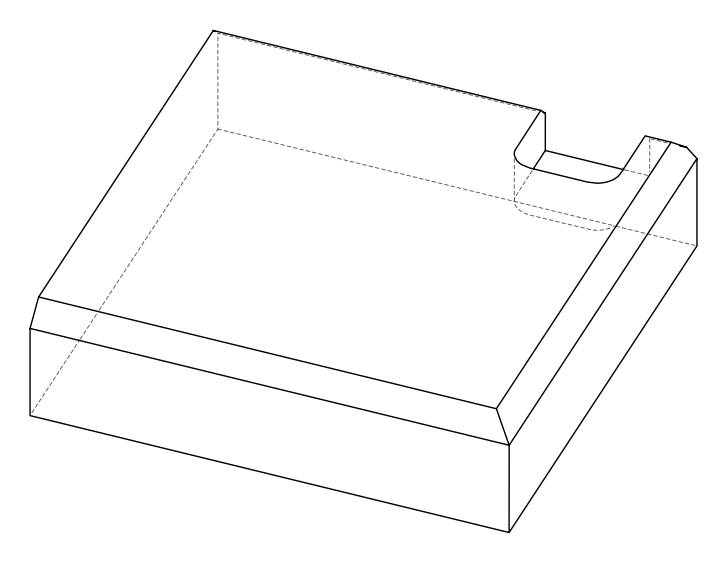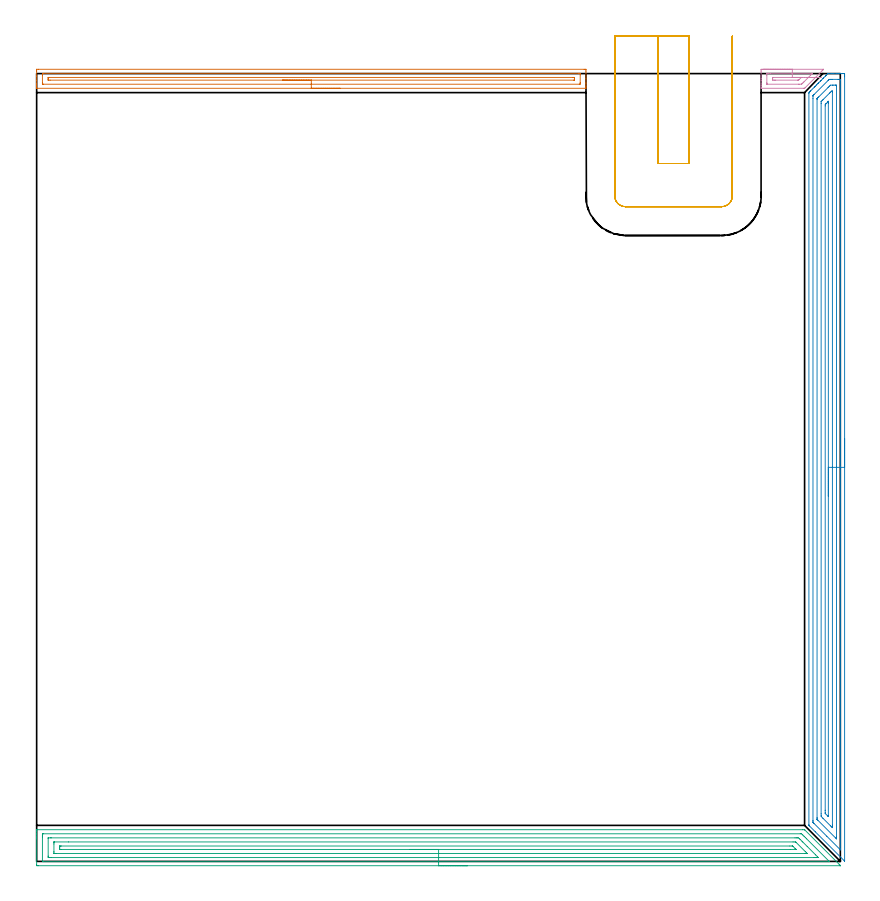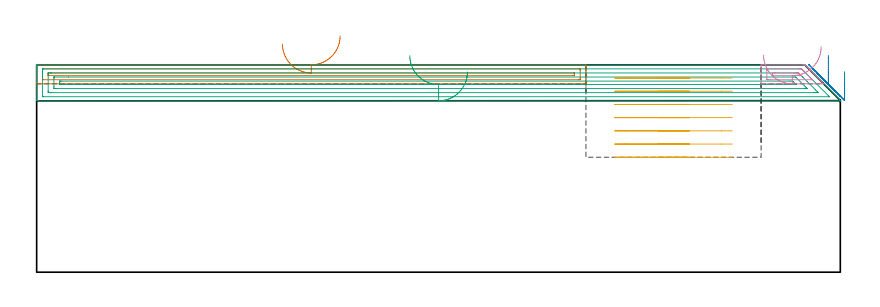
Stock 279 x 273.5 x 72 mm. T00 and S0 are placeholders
(PLAN: 5 operations, 1 tool changes, 31.8 min)
(1 AREA_MILL | FG_CHAMFER_SURFACE | UGT0205_001 | 4.75 min | 4247 mm3)
(2 AREA_MILL_1 | FG_CHAMFER_SURFACE_1 | UGT0205_001 | 10.84 min | 21031 mm3)
(3 AREA_MILL_2 | FG_CHAMFER_SURFACE_2 | UGT0205_001 | 11.15 min | 21154 mm3)
(4 AREA_MILL_3 | FG_CHAMFER_SURFACE_3 | UGT0205_001 | 0.62 min | 464 mm3)
(5 MILL_SLOT | SLOT_PARTIAL_RECTANGULAR | UGT0201_094 | Follow Part, ap 5, ae 75% | 4.48 min | 106918 mm3)
(TOOL UGT0205_001 | Chamfer Mill 20 x 3 x 45 deg. | D20 FL50 Z2)
(TOOL UGT0201_094 | End mill 20 mm | D20 FL38 Z4)
(OP 1 AREA_MILL)
G17 G21 G94 G90
T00 M6
G54
G17 G0 G90 X105.35 Y268.4 S1061 M3
G43 Z82. H0
G94 G1 X105.312 Z81.128 F250.
X105.198 Z80.263
X105.009 Z79.412
X104.747 Z78.58
X104.413 Z77.774
X104.01 Z77.
X103.541 Z76.264
X103.01 Z75.572
X102.421 Z74.929
X101.778 Z74.34
X101.086 Z73.808
X100.35 Z73.34
X99.576 Z72.937
X98.77 Z72.603
X97.938 Z72.341
X97.086 Z72.152
X96.222 Z72.038
X95.35 Z72.
X0.175
X0.01 Y268.403 Z71.988
X0.007 Y268.465 Z71.926
X0. Y268.887 Z71.513
Y269.211 Z71.188
Y269.913 Z70.482
Y271.157 Z69.24
Y272.593 Z67.802
X0.001 Y274.38 Z66.016
X0.004 Y274.995 Z65.402
X0.006 Y274.996 Z65.401
X0.622 Y275. Z65.4
X190.078
X190.694 Y274.996 Z65.401
X190.696 Y274.995 Z65.402
X190.7 Y274.38 Z66.016
Y271.7 Z68.695
Y270.264 Z70.132
Y269.913 Z70.482
Y269.211 Z71.188
Y268.886 Z71.513
X190.693 Y268.465 Z71.926
X190.69 Y268.403 Z71.988
X190.524 Y268.4 Z72.
X95.35
Y269.814 Z70.586
X2.41
X2.311 Y269.815 Z70.585
X2.113 Y269.82 Z70.58
X2.009 Y269.825 Z70.575
X2.005 Y269.855 Z70.545
X2.002 Y269.913 Z70.487
X2. Y270.323 Z70.077
X2.001 Y273.002 Z67.398
X2.01 Y273.487 Z66.913
X2.023 Y273.579 Z66.821
X2.212 Y273.584 Z66.816
X2.311 Y273.585 Z66.815
X188.29 Y273.586 Z66.814
X188.389 Y273.585 Z66.815
X188.586 Y273.58 Z66.82
X188.691 Y273.575 Z66.825
X188.695 Y273.545 Z66.855
X188.698 Y273.487 Z66.913
X188.7 Y273.077 Z67.323
X188.699 Y270.398 Z70.002
X188.69 Y269.913 Z70.487
X188.677 Y269.821 Z70.579
X188.488 Y269.816 Z70.584
X188.389 Y269.815 Z70.585
X95.35 Y269.814 Z70.586
Y271.228 Z69.172
X4.668 Y271.229 Z69.171
X4.197 Y271.23 Z69.17
X4.04 Y271.232 Z69.168
X4.016 Y271.235 Z69.165
X4.01 Y271.237 Z69.163
X4.007 Y271.267 Z69.133
X4.002 Y271.372 Z69.028
X4. Y271.503 Z68.897
Y271.7 Z68.7
Y271.896 Z68.504
X4.005 Y272.094 Z68.306
X4.01 Y272.149 Z68.251
X4.014 Y272.166 Z68.234
X4.022 Y272.167 Z68.233
X4.079 Y272.17 Z68.23
X4.197 Y272.171 Z68.229
X186.032
X186.503 Y272.17 Z68.23
X186.66 Y272.168 Z68.232
X186.684 Y272.165 Z68.235
X186.69 Y272.163 Z68.237
X186.693 Y272.133 Z68.267
X186.698 Y272.028 Z68.372
X186.7 Y271.897 Z68.503
Y271.7 Z68.7
X186.699 Y271.504 Z68.896
X186.695 Y271.306 Z69.094
X186.69 Y271.251 Z69.149
X186.686 Y271.234 Z69.166
X186.678 Y271.233 Z69.167
X186.621 Y271.23 Z69.17
X186.503 Y271.229 Z69.171
X95.35 Y271.228 Z69.172
X94.478 Z69.21
X93.613 Z69.323
X92.762 Z69.512
X91.93 Z69.775
X91.124 Z70.108
X90.35 Z70.511
X89.614 Z70.98
X88.922 Z71.511
X88.279 Z72.1
X87.69 Z72.744
X87.158 Z73.436
X86.69 Z74.172
X86.287 Z74.945
X85.953 Z75.751
X85.691 Z76.583
X85.502 Z77.435
X85.388 Z78.3
X85.35 Z79.172
G0 Z82.
M5
M2
(OP 2 AREA_MILL_1)
G17 G21 G94 G90
T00 M6
G54
G17 G0 G90 X280.5 Y146.8 S1061 M3
G43 Z82. H0
Z69.6
G94 G1 Y146.762 Z68.728 F250.
Y146.648 Z67.863
Y146.459 Z67.012
Y146.197 Z66.18
Y145.863 Z65.374
Y145.46 Z64.6
Y144.992 Z63.864
Y144.46 Z63.172
Y143.871 Z62.529
Y143.228 Z61.94
Y142.536 Z61.408
Y141.8 Z60.94
Y141.026 Z60.537
Y140.22 Z60.203
Y139.388 Z59.941
Y138.537 Z59.752
Y137.672 Z59.638
Y136.8 Z59.6
Y0.247
X280.497 Y0.114 Z59.601
X280.477 Y0.131 Z59.622
X280.341 Y0.259 Z59.757
X270.329 Y10.27 Z69.769
X268.292 Y12.307 Z71.806
X268.114 Y12.491 Z71.981
X268.104 Y12.504 Z71.99
X268.1 Y12.752 Z72.
Y266.648
X268.104 Y266.906 Z71.989
X268.294 Y267.094 Z71.805
X268.363 Y267.164 Z71.735
X268.565 Y267.365 Z71.533
X268.739 Y267.54 Z71.358
X270.035 Y268.837 Z70.061
X270.138 Y268.938 Z69.962
X270.228 Y269.028 Z69.872
X270.329 Y269.131 Z69.767
X270.77 Y269.571 Z69.329
X271.212 Y270.013 Z68.884
X271.4 Y270.2 Z68.699
X271.474 Y270.274 Z68.626
X272.094 Y270.896 Z68.002
X272.328 Y271.127 Z67.772
X272.976 Y271.778 Z67.12
X273.181 Y271.981 Z66.919
X273.859 Y272.66 Z66.238
X274.035 Y272.834 Z66.065
X274.095 Y272.895 Z66.005
X274.691 Y273.49 Z65.407
X274.704 Y273.499 Z65.394
X274.741 Z65.358
X274.861 Y273.5 Z65.239
X275.878 Z64.222
X276.506 Z63.59
X277.703 Z62.395
X278.271 Z61.824
X278.869 Z61.226
X279.153 Z60.942
X279.751 Z60.344
X280.036 Y273.497 Z60.06
X280.491 Y273.491 Z59.605
X280.494 Y273.359 Z59.603
X280.499 Y272.895 Z59.601
X280.5 Y272.425 Z59.6
Y136.8
X279.086 Z61.014
X279.085 Y4.344 Z61.015
X279.084 Y4.275 Z61.016
X279.078 Y3.983 Z61.022
X278.985 Y4.073 Z61.115
X278.777 Y4.275 Z61.323
X274.313 Y8.737 Z65.787
X269.851 Y13.199 Z70.249
X269.689 Y13.363 Z70.411
X269.561 Y13.497 Z70.539
X269.523 Y13.539 Z70.577
X269.52 Y13.561 Z70.58
X269.518 Y13.611 Z70.582
X269.514 Y14.023 Z70.586
Y14.092
Y264.795
X269.516 Y265.686 Z70.584
X269.517 Y265.756 Z70.583
X269.521 Y265.853 Z70.579
X269.596 Y265.935 Z70.504
X269.717 Y266.063 Z70.383
X269.871 Y266.219 Z70.229
X274.76 Y271.11 Z65.34
X275.053 Y271.394 Z65.047
X275.135 Y271.473 Z64.965
X275.247 Y271.491 Z64.853
X275.624 Y271.496 Z64.476
X276.121 Y271.5 Z63.979
X278.271 Y271.499 Z61.829
X278.77 Y271.497 Z61.33
X278.981 Y271.49 Z61.119
X279.079 Y271.482 Z61.021
X279.085 Y271.179 Z61.015
Y271.11
X279.086 Y136.8 Z61.014
X277.672 Z62.428
X277.671 Y8.451 Z62.429
X277.668 Y7.845 Z62.432
Y7.844
X277.659 Y7.845 Z62.441
X277.388 Y8.112 Z62.712
X271.212 Y14.288 Z68.888
X271.04 Y14.463 Z69.06
X270.956 Y14.552 Z69.144
X270.937 Y14.574 Z69.163
X270.934 Y14.616 Z69.166
X270.932 Y14.698 Z69.168
X270.929 Y14.984 Z69.171
Y15.27
Y264.56
X270.931 Y264.712 Z69.169
X270.933 Y264.787 Z69.167
X270.935 Y264.82 Z69.165
X270.969 Y264.863 Z69.131
X271.089 Y264.987 Z69.011
X271.212 Y265.112 Z68.888
X271.531 Y265.432 Z68.569
X274.741 Y268.642 Z65.359
X275.081 Y268.981 Z65.019
X275.428 Y269.325 Z64.672
X275.531 Y269.419 Z64.569
X275.624 Y269.49 Z64.476
X276.334 Y269.499 Z63.766
X276.506 Z63.594
X277.216 Y269.5 Z62.884
X277.388 Y269.497 Z62.712
X277.561 Y269.492 Z62.539
X277.665 Y269.487 Z62.435
X277.668 Y269.42 Z62.432
X277.669 Y269.325 Z62.431
X277.671 Y269.039 Z62.429
X277.672 Y136.8 Z62.428
X276.257 Z63.843
Y12.558
X276.256 Y12.307 Z63.844
X276.253 Y11.813 Z63.847
X276.251 Y11.712 Z63.849
X276.059 Y11.898 Z64.041
X275.642 Y12.307 Z64.458
X272.965 Y14.984 Z67.135
X272.35 Y15.618 Z67.75
X272.347 Y15.876 Z67.753
X272.343 Y16.517 Z67.757
Y263.078
X272.347 Y263.715 Z67.753
X272.349 Y263.778 Z67.751
X272.381 Y263.82 Z67.719
X272.522 Y263.971 Z67.578
X272.749 Y264.2 Z67.351
X272.976 Y264.428 Z67.124
X275.197 Y266.648 Z64.903
X275.412 Y266.862 Z64.688
X275.624 Y267.072 Z64.476
X275.861 Y267.3 Z64.239
X276.066 Y267.49 Z64.034
X276.25 Y267.477 Z63.85
X276.253 Y267.298 Z63.847
X276.257 Y266.9 Z63.843
Y136.8
X274.843 Z65.257
Y15.774
X274.84 Y15.67 Z65.26
X274.837 Y15.603 Z65.263
X274.834 Y15.576 Z65.266
X274.816 Y15.591 Z65.284
X274.741 Y15.66 Z65.359
X274.522 Y15.876 Z65.578
X273.859 Y16.542 Z66.241
X273.805 Y16.601 Z66.295
X273.779 Y16.631 Z66.321
X273.764 Y16.669 Z66.336
X273.76 Y16.769 Z66.34
X273.758 Y16.87 Z66.342
X273.757 Y17.661 Z66.343
Y17.764
Y262.289
X273.764 Y262.732 Z66.336
X273.79 Y262.779 Z66.31
X273.859 Y262.855 Z66.241
X273.968 Y262.968 Z66.132
X274.077 Y263.078 Z66.023
X274.741 Y263.743 Z65.359
X274.788 Y263.79 Z65.312
X274.818 Y263.817 Z65.282
X274.834 Y263.83 Z65.266
X274.835 Z65.265
X274.837 Y263.799 Z65.263
X274.842 Y263.387 Z65.258
X274.843 Y263.181 Z65.257
Y263.078
Y136.8
Y135.928 Z65.295
Y135.064 Z65.409
Y134.212 Z65.598
Y133.38 Z65.86
Y132.574 Z66.194
Y131.8 Z66.597
Y131.064 Z67.065
Y130.372 Z67.596
Y129.729 Z68.186
Y129.14 Z68.829
Y128.609 Z69.521
Y128.14 Z70.257
Y127.737 Z71.031
Y127.403 Z71.837
Y127.141 Z72.669
Y126.952 Z73.52
Y126.838 Z74.385
Y126.8 Z75.257
G0 Z82.
M5
M2
(OP 3 AREA_MILL_2)
G17 G21 G94 G90
T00 M6
G54
G17 G0 G90 X149.547 Y-1.5 S1061 M3
G43 Z82. H0
Z69.5
G94 G1 X149.509 Z68.629 F250.
X149.395 Z67.764
X149.206 Z66.912
X148.944 Z66.08
X148.61 Z65.274
X148.207 Z64.5
X147.738 Z63.764
X147.207 Z63.072
X146.618 Z62.429
X145.975 Z61.84
X145.283 Z61.309
X144.547 Z60.84
X143.773 Z60.437
X142.967 Z60.103
X142.135 Z59.841
X141.283 Z59.652
X140.418 Z59.538
X139.547 Z59.5
X0.619
X0.226 Y-1.497 Z59.502
X0.01 Y-1.492 Z59.506
X0. Y-1.273 Z59.724
Y7.847 Z68.841
Y8.39 Z69.387
Y8.732 Z69.728
Y9.275 Z70.271
Y9.617 Z70.612
Y10.299 Z71.299
Y10.615 Z71.615
X0.007 Y10.979 Z71.97
X0.009 Y10.997 Z71.988
X0.172 Y11. Z72.
X265.967
X266.605 Y10.998 Z71.986
X266.652 Y10.949 Z71.948
X266.657 Y10.944 Z71.943
X278.602 Y-1.001 Z59.995
X278.958 Y-1.36 Z59.639
X279.07 Y-1.474 Z59.524
X279.076 Y-1.492 Z59.505
X279.07 Y-1.496 Z59.502
X279.061 Y-1.498 Z59.5
X278.956 Y-1.499
X278.791 Y-1.5
X139.547
Y-0.086 Z60.914
X2.406 Y-0.085 Z60.915
X2.374
X2.01 Y-0.071 Z60.929
X2.007 Y0.04 Z61.04
X2.001 Y0.284 Z61.284
X2. Y8.249 Z69.249
Y8.732 Z69.732
X2.002 Y9.132 Z70.132
X2.01 Y9.535 Z70.535
X2.011 Y9.58 Z70.58
X2.03 Y9.581 Z70.581
X2.083 Y9.584 Z70.584
X2.19 Y9.585 Z70.585
X2.406 Y9.586 Z70.586
X265.105 Y9.585 Z70.585
X265.53 Y9.579 Z70.579
X265.967 Y9.172 Z70.172
X266.416 Y8.732 Z69.732
X266.86 Y8.29 Z69.29
X267.304 Y7.847 Z68.847
X274.901 Y0.248 Z61.248
X275.111 Y0.032 Z61.032
X275.193 Y-0.055 Z60.945
X275.213 Y-0.079 Z60.921
X275.182 Y-0.081 Z60.919
X275.089 Y-0.083 Z60.917
X274.901 Y-0.085 Z60.915
X274.869
X139.547 Y-0.086 Z60.914
Y1.329 Z62.329
X5.086
X4.52
X4.193 Y1.333 Z62.333
X4.084 Y1.335 Z62.335
X4.01 Y1.341 Z62.341
X4.006 Y1.462 Z62.462
X4.002 Y1.653 Z62.653
X4. Y1.844 Z62.844
X4.001 Y8.037 Z69.037
X4.004 Y8.101 Z69.101
X4.01 Y8.151 Z69.151
X4.016 Y8.165 Z69.165
X4.03 Y8.166 Z69.166
X4.193 Y8.169 Z69.169
X4.759 Y8.171 Z69.171
X5.086 Y8.172 Z69.172
X263.286 Y8.171 Z69.171
X263.853 Y8.17 Z69.17
X264.18 Y8.168 Z69.168
X264.502 Y8.165 Z69.165
X264.842 Y7.847 Z68.847
X265.073 Y7.625 Z68.625
X265.739 Y6.962 Z67.962
X265.967 Y6.734 Z67.734
X267.508 Y5.192 Z66.192
X270.434 Y2.267 Z63.267
X271.044 Y1.653 Z62.653
X271.327 Y1.365 Z62.365
X271.345 Y1.335 Z62.335
X271.327 Y1.334 Z62.334
X270.76 Y1.33 Z62.33
X270.434 Y1.329 Z62.329
X269.868
X139.547
Y2.743 Z63.743
X6.666
X6.115 Y2.744 Z63.744
X6.058 Y2.746 Z63.746
X6.021 Y2.749 Z63.749
X6.01 Y2.755 Z63.755
X6.008 Y2.778 Z63.778
X6.003 Y2.986 Z63.986
X6. Y3.403 Z64.403
Y6.057 Z67.057
X6.004 Y6.51 Z67.51
X6.008 Y6.725 Z67.725
X6.01 Y6.747 Z67.747
X6.03 Y6.75 Z67.75
X6.088 Y6.754 Z67.754
X6.187 Y6.756 Z67.756
X11.055 Y6.757 Z67.757
X262.6
X263.286 Y6.752 Z67.752
X263.5 Y6.75 Z67.75
X263.619 Y6.632 Z67.632
X266.86 Y3.391 Z64.391
X267.259 Y2.987 Z63.987
X267.453 Y2.788 Z63.788
X267.489 Y2.749 Z63.749
X267.464 Y2.747 Z63.747
X267.407 Y2.746 Z63.746
X266.86 Y2.743 Z63.743
X266.653
X139.547
Y4.157 Z65.157
X8.66
X8.01 Y4.164 Z65.164
X8.007 Y4.215 Z65.215
X8.004 Y4.308 Z65.308
X8. Y4.961 Z65.961
X8.001 Y5.192 Z66.192
X8.003 Y5.274 Z66.274
X8.006 Y5.314 Z66.314
X8.009 Y5.329 Z66.329
X8.052 Y5.336 Z66.336
X8.356 Y5.341 Z66.341
X8.508 Y5.343 Z66.343
X261.499
X262.243 Y5.341 Z66.341
X262.393 Y5.338 Z66.338
X262.439 Y5.336 Z66.336
X262.494 Y5.296 Z66.296
X262.602 Y5.192 Z66.192
X263.286 Y4.515 Z65.515
X263.492 Y4.308 Z65.308
X263.559 Y4.237 Z65.237
X263.608 Y4.182 Z65.182
X263.619 Y4.164 Z65.164
X263.589 Y4.162 Z65.162
X263.437 Y4.159 Z65.159
X261.651 Y4.157 Z65.157
X139.547
X138.675 Z65.195
X137.81 Z65.309
X136.959 Z65.498
X136.127 Z65.76
X135.321 Z66.094
X134.547 Z66.497
X133.811 Z66.966
X133.119 Z67.497
X132.476 Z68.086
X131.886 Z68.729
X131.355 Z69.421
X130.887 Z70.157
X130.484 Z70.931
X130.15 Z71.737
X129.888 Z72.569
X129.699 Z73.421
X129.585 Z74.285
X129.547 Z75.157
G0 Z82.
M5
M2
(OP 4 AREA_MILL_3)
G17 G21 G94 G90
T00 M6
G54
G17 G0 G90 X252.35 Y275. S1061 M3
G43 Z82. H0
Z75.4
G94 G1 X252.388 Z74.528 F250.
X252.502 Z73.664
X252.691 Z72.812
X252.953 Z71.98
X253.287 Z71.174
X253.69 Z70.4
X254.159 Z69.664
X254.69 Z68.972
X255.279 Z68.329
X255.922 Z67.74
X256.614 Z67.209
X257.35 Z66.74
X258.124 Z66.337
X258.93 Z66.003
X259.762 Z65.741
X260.614 Z65.552
X261.478 Z65.438
X262.35 Z65.4
X273.132
X273.199 Y274.998
X273.151 Y274.95 Z65.447
X273.029 Y274.827 Z65.569
X272.902 Y274.701 Z65.697
X272.653 Y274.453 Z65.947
X266.735 Y268.536 Z71.864
X266.595 Y268.405 Z71.99
X266.363 Y268.4 Z72.
X251.649
X251.51 Y268.403 Z71.988
X251.507 Y268.455 Z71.936
X251.5 Y268.815 Z71.584
Y269.315 Z71.084
Y269.913 Z70.482
Y271.106 Z69.291
Y271.697 Z68.697
X251.501 Y274.38 Z66.016
X251.503 Y274.974 Z65.423
X251.507 Y274.991 Z65.405
X252.095 Y275. Z65.4
X262.35
Y273.586 Z66.814
X269.038 Y273.585 Z66.815
X269.136 Y273.583 Z66.817
X269.315 Y273.579 Z66.821
X269.231 Y273.487 Z66.913
X269.137 Y273.388 Z67.012
X269.038 Y273.288 Z67.112
X268.691 Y272.941 Z67.459
X266.363 Y270.612 Z69.788
X266.012 Y270.264 Z70.136
X265.656 Y269.913 Z70.487
X265.562 Y269.824 Z70.576
X265.471 Y269.821 Z70.579
X264.677 Y269.815 Z70.585
X264.579 Y269.814 Z70.586
X253.78 Y269.815 Z70.585
X253.583 Y269.817 Z70.583
X253.527 Y269.82 Z70.58
X253.508 Y269.823 Z70.577
X253.506 Y269.827 Z70.573
X253.502 Y269.859 Z70.541
X253.501 Y269.913 Z70.487
X253.5 Y270.292 Z70.108
X253.501 Y272.972 Z67.428
X253.508 Y273.487 Z66.913
X253.51 Y273.575 Z66.825
X253.682 Y273.582 Z66.818
X253.781 Y273.585 Z66.815
X253.879
X254.672 Y273.586 Z66.814
X262.35
Y272.172 Z68.228
X265.471 Y272.171 Z68.229
X264.789 Y271.49 Z68.91
X264.579 Y271.285 Z69.115
X264.522 Y271.235 Z69.165
X264.473 Y271.233 Z69.167
X264.369 Y271.231 Z69.169
X264.158 Y271.229 Z69.171
X256.554
X256.131 Y271.23 Z69.17
X255.662 Y271.233 Z69.167
X255.515 Y271.235 Z69.165
X255.506 Y271.538 Z68.862
X255.502 Y271.7 Z68.7
X255.5 Y271.862 Z68.538
X255.503 Y272.025 Z68.375
X255.507 Y272.133 Z68.267
X255.51 Y272.166 Z68.234
X255.517 Y272.168 Z68.232
X255.545 Y272.169 Z68.231
X255.662 Y272.171 Z68.229
X262.35 Y272.172 Z68.228
X263.222 Z68.267
X264.086 Y272.171 Z68.38
X264.938 Z68.569
X265.77 Z68.832
X266.576 Z69.166
X267.35 Z69.568
X268.086 Z70.037
X268.778 Z70.568
X269.421 Z71.158
X270.01 Z71.801
X270.541 Z72.493
X271.01 Z73.229
X271.413 Z74.003
X271.747 Z74.809
X272.009 Z75.641
X272.198 Z76.492
X272.312 Z77.357
X272.35 Z78.229
G0 Z82.
M5
M2
(OP 5 MILL_SLOT)
G17 G21 G94 G90
T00 M6
G54
G17 G0 G90 X215.7 Y286.5 S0 M3
G43 Z82. H0
Z67.414
G94 G1 Y283.5 F250.
Y242.3 F500.
X226.5
Y283.5
Y286.5 F250.
X200.7
Y283.5
Y231. F500.
G3 X204.4 Y227.3 R3.7
G1 X237.8
G3 X241.5 Y231. R3.7
G1 Y283.5
Y286.5 F250.
G0 X215.7 Z62.829
G1 Y283.5
Y242.3 F500.
X226.5
Y283.5
Y286.5 F250.
X200.7
Y283.5
Y231. F500.
G3 X204.4 Y227.3 R3.7
G1 X237.8
G3 X241.5 Y231. R3.7
G1 Y283.5
Y286.5 F250.
G0 X215.7 Z58.243
G1 Y283.5
Y242.3 F500.
X226.5
Y283.5
Y286.5 F250.
X200.7
Y283.5
Y231. F500.
G3 X204.4 Y227.3 R3.7
G1 X237.8
G3 X241.5 Y231. R3.7
G1 Y283.5
Y286.5 F250.
G0 X215.7 Z53.657
G1 Y283.5
Y242.3 F500.
X226.5
Y283.5
Y286.5 F250.
X200.7
Y283.5
Y231. F500.
G3 X204.4 Y227.3 R3.7
G1 X237.8
G3 X241.5 Y231. R3.7
G1 Y283.5
Y286.5 F250.
G0 X215.7 Z49.071
G1 Y283.5
Y242.3 F500.
X226.5
Y283.5
Y286.5 F250.
X200.7
Y283.5
Y231. F500.
G3 X204.4 Y227.3 R3.7
G1 X237.8
G3 X241.5 Y231. R3.7
G1 Y283.5
Y286.5 F250.
G0 X215.7 Z44.486
G1 Y283.5
Y242.3 F500.
X226.5
Y283.5
Y286.5 F250.
X200.7
Y283.5
Y231. F500.
G3 X204.4 Y227.3 R3.7
G1 X237.8
G3 X241.5 Y231. R3.7
G1 Y283.5
Y286.5 F250.
G0 X215.7 Z39.9
G1 Y283.5
Y242.3 F500.
X226.5
Y283.5
Y286.5 F250.
X200.7
Y283.5
Y231. F500.
G3 X204.4 Y227.3 R3.7
G1 X237.8
G3 X241.5 Y231. R3.7
G1 Y283.5
Y286.5 F250.
G0 Z82.
M5
M2
